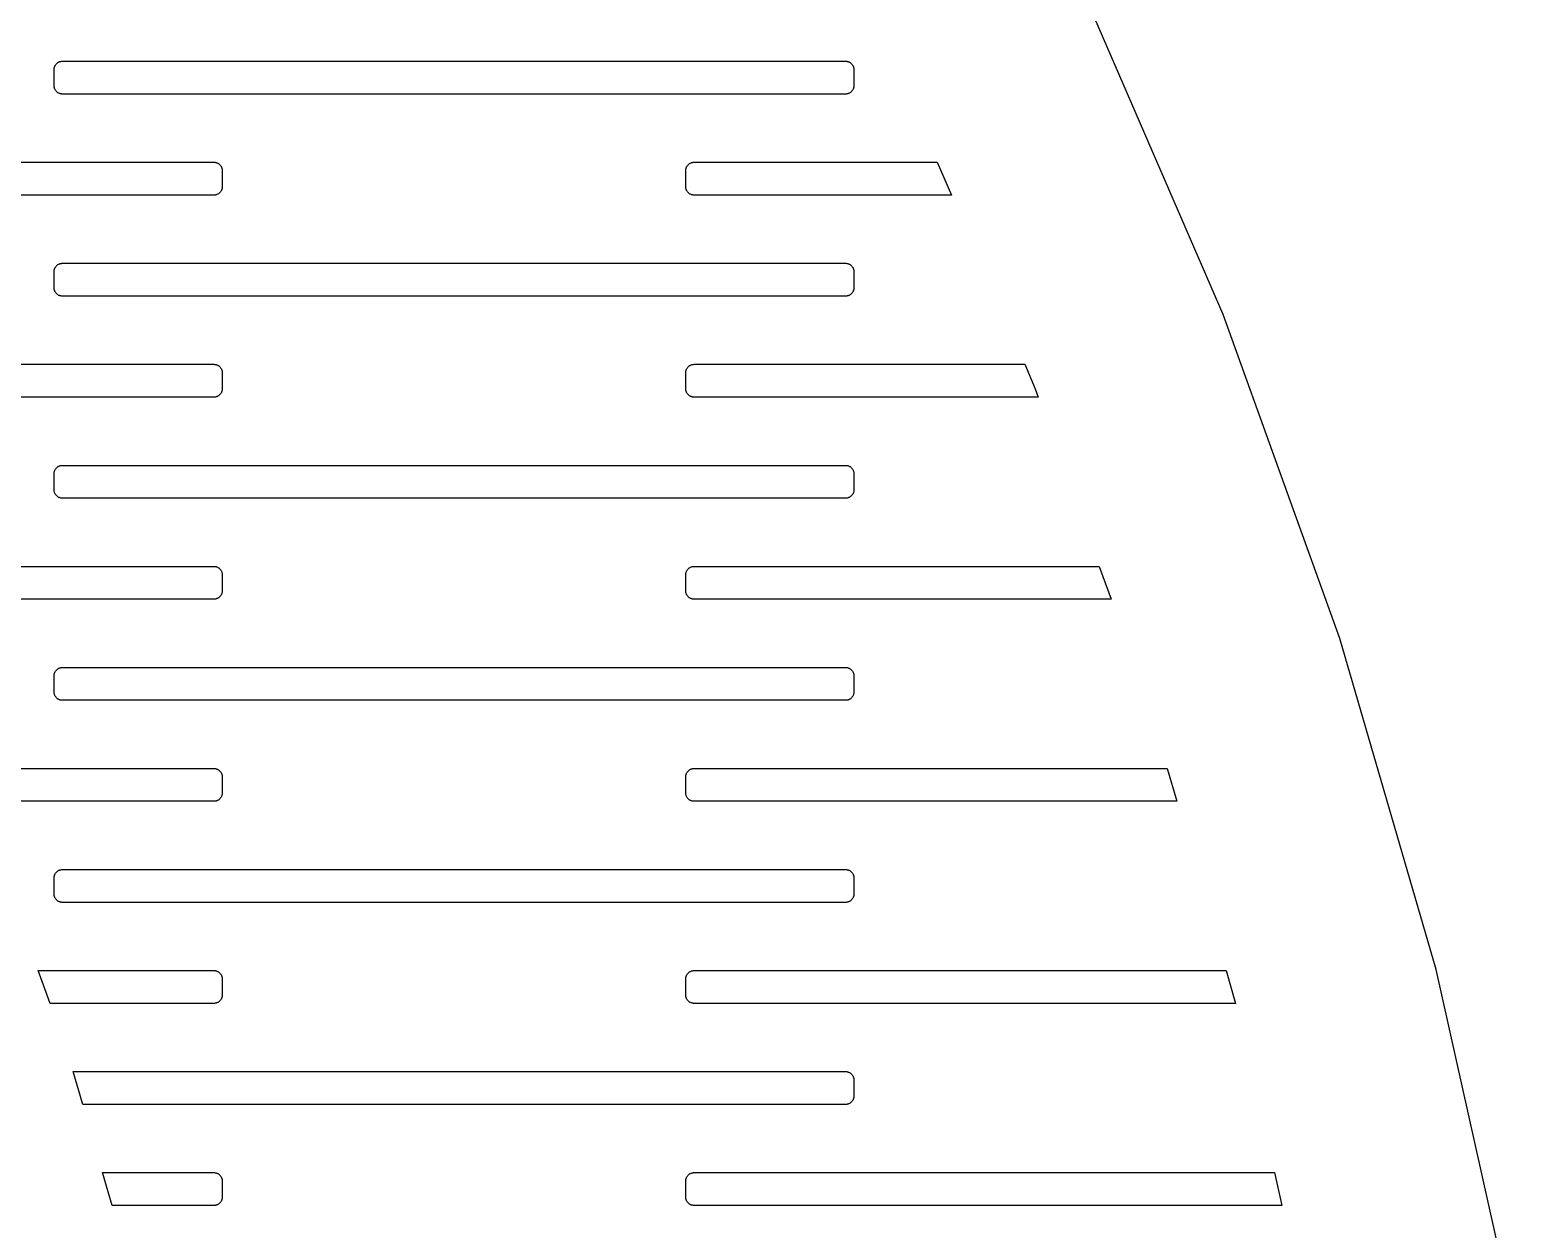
# Model space of a CAD drawing. Header units: metres. Extents: x -217 to 217, y -217 to 217.
# Drawn here: x 154.7 to 213.3, y 43.7 to 91.2 of the extents above; entities that cross this region are included whole.
import ezdxf

# ---------------------------------------------------------------- set-up
doc = ezdxf.new("R2010")
doc.units = ezdxf.units.M

msp = doc.modelspace()

# ---------------------------------------------------------------- linework, layer by layer
for p, q in [((201.945, 79.9556), (196.526, 92.4781)), ((155.684, 89.7137), (155.688, 89.7336)), ((155.688, 89.7336), (155.694, 89.7532)), ((155.694, 89.7532), (155.701, 89.7724)), ((155.701, 89.7724), (155.709, 89.7912)), ((155.709, 89.7912), (155.718, 89.8094)), ((155.718, 89.8094), (155.728, 89.8269)), ((155.728, 89.8269), (155.74, 89.8438)), ((155.74, 89.8438), (155.752, 89.86)), ((155.752, 89.86), (155.766, 89.8753)), ((155.766, 89.8753), (155.78, 89.8897)), ((155.78, 89.8897), (155.796, 89.9032)), ((155.796, 89.9032), (155.812, 89.9157)), ((155.812, 89.9157), (155.829, 89.9272)), ((155.829, 89.9272), (155.846, 89.9376)), ((155.846, 89.9376), (155.864, 89.9469)), ((155.864, 89.9469), (155.883, 89.955)), ((155.883, 89.955), (155.902, 89.9619)), ((155.902, 89.9619), (155.922, 89.9676)), ((155.922, 89.9676), (155.942, 89.972)), ((155.942, 89.972), (155.962, 89.9752)), ((155.962, 89.9752), (155.982, 89.9772)), ((155.982, 89.9772), (156.003, 89.9778)), ((156.003, 89.9778), (187.003, 89.9778)), ((187.003, 89.9778), (187.023, 89.9772)), ((187.023, 89.9772), (187.044, 89.9752)), ((187.044, 89.9752), (187.064, 89.972)), ((187.064, 89.972), (187.084, 89.9676)), ((187.084, 89.9676), (187.103, 89.9619)), ((187.103, 89.9619), (187.122, 89.955)), ((187.122, 89.955), (187.141, 89.9469)), ((187.141, 89.9469), (187.159, 89.9376)), ((187.159, 89.9376), (187.177, 89.9272)), ((187.177, 89.9272), (187.194, 89.9157)), ((187.194, 89.9157), (187.21, 89.9032)), ((187.21, 89.9032), (187.225, 89.8897)), ((187.225, 89.8897), (187.24, 89.8753)), ((187.24, 89.8753), (187.253, 89.86)), ((187.253, 89.86), (187.266, 89.8438)), ((187.266, 89.8438), (187.277, 89.8269)), ((187.277, 89.8269), (187.288, 89.8094)), ((187.288, 89.8094), (187.297, 89.7912)), ((187.297, 89.7912), (187.305, 89.7724)), ((187.305, 89.7724), (187.312, 89.7532)), ((187.312, 89.7532), (187.318, 89.7336)), ((187.318, 89.7336), (187.322, 89.7137)), ((155.678, 89.6732), (155.68, 89.6935)), ((155.678, 89.6528), (155.678, 89.6732)), ((155.678, 89.0028), (155.678, 89.6528)), ((155.68, 89.6935), (155.684, 89.7137)), ((187.322, 89.7137), (187.325, 89.6935)), ((187.325, 89.6935), (187.327, 89.6732)), ((187.327, 89.6732), (187.328, 89.6528)), ((187.328, 89.6528), (187.328, 89.0028)), ((155.678, 88.9824), (155.678, 89.0028)), ((155.68, 88.9621), (155.678, 88.9824)), ((155.684, 88.9419), (155.68, 88.9621)), ((155.688, 88.922), (155.684, 88.9419)), ((155.694, 88.9024), (155.688, 88.922)), ((155.701, 88.8831), (155.694, 88.9024)), ((155.709, 88.8644), (155.701, 88.8831)), ((155.718, 88.8462), (155.709, 88.8644)), ((155.728, 88.8287), (155.718, 88.8462)), ((155.74, 88.8118), (155.728, 88.8287)), ((155.752, 88.7956), (155.74, 88.8118)), ((155.766, 88.7803), (155.752, 88.7956)), ((155.78, 88.7659), (155.766, 88.7803)), ((155.796, 88.7524), (155.78, 88.7659)), ((155.812, 88.7399), (155.796, 88.7524)), ((155.829, 88.7284), (155.812, 88.7399)), ((155.846, 88.718), (155.829, 88.7284)), ((155.864, 88.7087), (155.846, 88.718)), ((155.883, 88.7006), (155.864, 88.7087)), ((155.902, 88.6937), (155.883, 88.7006)), ((155.922, 88.688), (155.902, 88.6937)), ((155.942, 88.6835), (155.922, 88.688)), ((155.962, 88.6804), (155.942, 88.6835)), ((155.982, 88.6784), (155.962, 88.6804)), ((156.003, 88.6778), (155.982, 88.6784)), ((187.003, 88.6778), (156.003, 88.6778)), ((187.023, 88.6784), (187.003, 88.6778)), ((187.044, 88.6804), (187.023, 88.6784)), ((187.064, 88.6835), (187.044, 88.6804)), ((187.084, 88.688), (187.064, 88.6835)), ((187.103, 88.6937), (187.084, 88.688)), ((187.122, 88.7006), (187.103, 88.6937)), ((187.141, 88.7087), (187.122, 88.7006)), ((187.159, 88.718), (187.141, 88.7087)), ((187.177, 88.7284), (187.159, 88.718)), ((187.194, 88.7399), (187.177, 88.7284)), ((187.21, 88.7524), (187.194, 88.7399)), ((187.225, 88.7659), (187.21, 88.7524)), ((187.24, 88.7803), (187.225, 88.7659)), ((187.253, 88.7956), (187.24, 88.7803)), ((187.266, 88.8118), (187.253, 88.7956)), ((187.277, 88.8287), (187.266, 88.8118)), ((187.288, 88.8462), (187.277, 88.8287)), ((187.297, 88.8644), (187.288, 88.8462)), ((187.305, 88.8831), (187.297, 88.8644)), ((187.312, 88.9024), (187.305, 88.8831)), ((187.318, 88.922), (187.312, 88.9024)), ((187.322, 88.9419), (187.318, 88.922)), ((187.325, 88.9621), (187.322, 88.9419)), ((187.327, 88.9824), (187.325, 88.9621)), ((187.328, 89.0028), (187.327, 88.9824)), ((139.88, 85.9778), (162.003, 85.9778)), ((162.003, 85.9778), (162.023, 85.9772)), ((162.023, 85.9772), (162.044, 85.9752)), ((162.044, 85.9752), (162.064, 85.972)), ((162.064, 85.972), (162.084, 85.9676)), ((162.084, 85.9676), (162.103, 85.9619)), ((162.103, 85.9619), (162.122, 85.955)), ((162.122, 85.955), (162.141, 85.9469)), ((162.141, 85.9469), (162.159, 85.9376)), ((162.159, 85.9376), (162.177, 85.9272)), ((162.177, 85.9272), (162.194, 85.9157)), ((162.194, 85.9157), (162.21, 85.9032)), ((162.21, 85.9032), (162.225, 85.8897)), ((162.225, 85.8897), (162.24, 85.8753)), ((162.24, 85.8753), (162.253, 85.86)), ((162.253, 85.86), (162.266, 85.8438)), ((162.266, 85.8438), (162.277, 85.8269)), ((162.277, 85.8269), (162.288, 85.8094)), ((162.288, 85.8094), (162.297, 85.7912)), ((162.297, 85.7912), (162.305, 85.7724)), ((162.305, 85.7724), (162.312, 85.7532)), ((162.312, 85.7532), (162.318, 85.7336)), ((162.318, 85.7336), (162.322, 85.7137)), ((162.322, 85.7137), (162.325, 85.6935)), ((162.325, 85.6935), (162.327, 85.6732)), ((162.327, 85.6732), (162.328, 85.6528)), ((162.328, 85.6528), (162.328, 85.0028)), ((180.678, 85.6732), (180.68, 85.6935)), ((180.678, 85.6528), (180.678, 85.6732)), ((180.678, 85.0028), (180.678, 85.6528)), ((180.68, 85.6935), (180.684, 85.7137)), ((180.684, 85.7137), (180.688, 85.7336)), ((180.688, 85.7336), (180.694, 85.7532)), ((180.694, 85.7532), (180.701, 85.7724)), ((180.701, 85.7724), (180.709, 85.7912)), ((180.709, 85.7912), (180.718, 85.8094)), ((180.718, 85.8094), (180.728, 85.8269)), ((180.728, 85.8269), (180.74, 85.8438)), ((180.74, 85.8438), (180.752, 85.86)), ((180.752, 85.86), (180.766, 85.8753)), ((180.766, 85.8753), (180.78, 85.8897)), ((180.78, 85.8897), (180.796, 85.9032)), ((180.796, 85.9032), (180.812, 85.9157)), ((180.812, 85.9157), (180.829, 85.9272)), ((180.829, 85.9272), (180.846, 85.9376)), ((180.846, 85.9376), (180.864, 85.9469)), ((180.864, 85.9469), (180.883, 85.955)), ((180.883, 85.955), (180.902, 85.9619)), ((180.902, 85.9619), (180.922, 85.9676)), ((180.922, 85.9676), (180.942, 85.972)), ((180.942, 85.972), (180.962, 85.9752)), ((180.962, 85.9752), (180.982, 85.9772)), ((180.982, 85.9772), (181.003, 85.9778)), ((181.003, 85.9778), (190.626, 85.9778)), ((190.626, 85.9778), (191.189, 84.6778)), ((162.003, 84.6778), (140.649, 84.6778)), ((162.023, 84.6784), (162.003, 84.6778)), ((162.044, 84.6804), (162.023, 84.6784)), ((162.064, 84.6835), (162.044, 84.6804)), ((162.084, 84.688), (162.064, 84.6835)), ((162.103, 84.6937), (162.084, 84.688)), ((162.122, 84.7006), (162.103, 84.6937)), ((162.141, 84.7087), (162.122, 84.7006)), ((162.159, 84.718), (162.141, 84.7087)), ((162.177, 84.7284), (162.159, 84.718)), ((162.194, 84.7399), (162.177, 84.7284)), ((162.21, 84.7524), (162.194, 84.7399)), ((162.225, 84.7659), (162.21, 84.7524)), ((162.24, 84.7803), (162.225, 84.7659)), ((162.253, 84.7956), (162.24, 84.7803)), ((162.266, 84.8118), (162.253, 84.7956)), ((162.277, 84.8287), (162.266, 84.8118)), ((162.288, 84.8462), (162.277, 84.8287)), ((162.297, 84.8644), (162.288, 84.8462)), ((162.305, 84.8831), (162.297, 84.8644)), ((162.312, 84.9024), (162.305, 84.8831)), ((162.318, 84.922), (162.312, 84.9024)), ((162.322, 84.9419), (162.318, 84.922)), ((162.325, 84.9621), (162.322, 84.9419)), ((162.327, 84.9824), (162.325, 84.9621)), ((162.328, 85.0028), (162.327, 84.9824)), ((180.678, 84.9824), (180.678, 85.0028)), ((180.68, 84.9621), (180.678, 84.9824)), ((180.684, 84.9419), (180.68, 84.9621)), ((180.688, 84.922), (180.684, 84.9419)), ((180.694, 84.9024), (180.688, 84.922)), ((180.701, 84.8831), (180.694, 84.9024)), ((180.709, 84.8644), (180.701, 84.8831)), ((180.718, 84.8462), (180.709, 84.8644)), ((180.728, 84.8287), (180.718, 84.8462)), ((180.74, 84.8118), (180.728, 84.8287)), ((180.752, 84.7956), (180.74, 84.8118)), ((180.766, 84.7803), (180.752, 84.7956)), ((180.78, 84.7659), (180.766, 84.7803)), ((180.796, 84.7524), (180.78, 84.7659)), ((180.812, 84.7399), (180.796, 84.7524)), ((180.829, 84.7284), (180.812, 84.7399)), ((180.846, 84.718), (180.829, 84.7284)), ((180.864, 84.7087), (180.846, 84.718)), ((180.883, 84.7006), (180.864, 84.7087)), ((180.902, 84.6937), (180.883, 84.7006)), ((180.922, 84.688), (180.902, 84.6937)), ((180.942, 84.6835), (180.922, 84.688)), ((180.962, 84.6804), (180.942, 84.6835)), ((180.982, 84.6784), (180.962, 84.6804)), ((181.003, 84.6778), (180.982, 84.6784)), ((191.189, 84.6778), (181.003, 84.6778)), ((155.678, 81.6732), (155.68, 81.6935)), ((155.678, 81.6528), (155.678, 81.6732)), ((155.678, 81.0028), (155.678, 81.6528)), ((155.68, 81.6935), (155.684, 81.7137)), ((155.684, 81.7137), (155.688, 81.7336)), ((155.688, 81.7336), (155.694, 81.7532)), ((155.694, 81.7532), (155.701, 81.7724)), ((155.701, 81.7724), (155.709, 81.7912)), ((155.709, 81.7912), (155.718, 81.8094)), ((155.718, 81.8094), (155.728, 81.8269)), ((155.728, 81.8269), (155.74, 81.8438)), ((155.74, 81.8438), (155.752, 81.86)), ((155.752, 81.86), (155.766, 81.8753)), ((155.766, 81.8753), (155.78, 81.8897)), ((155.78, 81.8897), (155.796, 81.9032)), ((155.796, 81.9032), (155.812, 81.9157)), ((155.812, 81.9157), (155.829, 81.9272)), ((155.829, 81.9272), (155.846, 81.9376)), ((155.846, 81.9376), (155.864, 81.9469)), ((155.864, 81.9469), (155.883, 81.955)), ((155.883, 81.955), (155.902, 81.9619)), ((155.902, 81.9619), (155.922, 81.9676)), ((155.922, 81.9676), (155.942, 81.972)), ((155.942, 81.972), (155.962, 81.9752)), ((155.962, 81.9752), (155.982, 81.9772)), ((155.982, 81.9772), (156.003, 81.9778)), ((156.003, 81.9778), (187.003, 81.9778)), ((187.003, 81.9778), (187.023, 81.9772)), ((187.023, 81.9772), (187.044, 81.9752)), ((187.044, 81.9752), (187.064, 81.972)), ((187.064, 81.972), (187.084, 81.9676)), ((187.084, 81.9676), (187.103, 81.9619)), ((187.103, 81.9619), (187.122, 81.955)), ((187.122, 81.955), (187.141, 81.9469)), ((187.141, 81.9469), (187.159, 81.9376)), ((187.159, 81.9376), (187.177, 81.9272)), ((187.177, 81.9272), (187.194, 81.9157)), ((187.194, 81.9157), (187.21, 81.9032)), ((187.21, 81.9032), (187.225, 81.8897)), ((187.225, 81.8897), (187.24, 81.8753)), ((187.24, 81.8753), (187.253, 81.86)), ((187.253, 81.86), (187.266, 81.8438)), ((187.266, 81.8438), (187.277, 81.8269)), ((187.277, 81.8269), (187.288, 81.8094)), ((187.288, 81.8094), (187.297, 81.7912)), ((187.297, 81.7912), (187.305, 81.7724)), ((187.305, 81.7724), (187.312, 81.7532)), ((187.312, 81.7532), (187.318, 81.7336)), ((187.318, 81.7336), (187.322, 81.7137)), ((187.322, 81.7137), (187.325, 81.6935)), ((187.325, 81.6935), (187.327, 81.6732)), ((187.327, 81.6732), (187.328, 81.6528)), ((187.328, 81.6528), (187.328, 81.0028)), ((155.678, 80.9824), (155.678, 81.0028)), ((155.68, 80.9621), (155.678, 80.9824)), ((155.684, 80.9419), (155.68, 80.9621)), ((155.688, 80.922), (155.684, 80.9419)), ((187.322, 80.9419), (187.318, 80.922)), ((187.325, 80.9621), (187.322, 80.9419)), ((187.327, 80.9824), (187.325, 80.9621)), ((187.328, 81.0028), (187.327, 80.9824)), ((155.694, 80.9024), (155.688, 80.922)), ((155.701, 80.8831), (155.694, 80.9024)), ((155.709, 80.8644), (155.701, 80.8831)), ((155.718, 80.8462), (155.709, 80.8644)), ((155.728, 80.8287), (155.718, 80.8462)), ((155.74, 80.8118), (155.728, 80.8287)), ((155.752, 80.7956), (155.74, 80.8118)), ((155.766, 80.7803), (155.752, 80.7956)), ((155.78, 80.7659), (155.766, 80.7803)), ((155.796, 80.7524), (155.78, 80.7659)), ((155.812, 80.7399), (155.796, 80.7524)), ((155.829, 80.7284), (155.812, 80.7399)), ((155.846, 80.718), (155.829, 80.7284)), ((155.864, 80.7087), (155.846, 80.718)), ((155.883, 80.7006), (155.864, 80.7087)), ((155.902, 80.6937), (155.883, 80.7006)), ((155.922, 80.688), (155.902, 80.6937)), ((155.942, 80.6835), (155.922, 80.688)), ((155.962, 80.6804), (155.942, 80.6835)), ((155.982, 80.6784), (155.962, 80.6804)), ((156.003, 80.6778), (155.982, 80.6784)), ((187.003, 80.6778), (156.003, 80.6778)), ((187.023, 80.6784), (187.003, 80.6778)), ((187.044, 80.6804), (187.023, 80.6784)), ((187.064, 80.6835), (187.044, 80.6804)), ((187.084, 80.688), (187.064, 80.6835)), ((187.103, 80.6937), (187.084, 80.688)), ((187.122, 80.7006), (187.103, 80.6937)), ((187.141, 80.7087), (187.122, 80.7006)), ((187.159, 80.718), (187.141, 80.7087)), ((187.177, 80.7284), (187.159, 80.718)), ((187.194, 80.7399), (187.177, 80.7284)), ((187.21, 80.7524), (187.194, 80.7399)), ((187.225, 80.7659), (187.21, 80.7524)), ((187.24, 80.7803), (187.225, 80.7659)), ((187.253, 80.7956), (187.24, 80.7803)), ((187.266, 80.8118), (187.253, 80.7956)), ((187.277, 80.8287), (187.266, 80.8118)), ((187.288, 80.8462), (187.277, 80.8287)), ((187.297, 80.8644), (187.288, 80.8462)), ((187.305, 80.8831), (187.297, 80.8644)), ((187.312, 80.9024), (187.305, 80.8831)), ((187.318, 80.922), (187.312, 80.9024)), ((206.567, 67.1176), (201.945, 79.9556)), ((144.517, 77.9778), (162.003, 77.9778)), ((162.003, 77.9778), (162.023, 77.9772)), ((162.023, 77.9772), (162.044, 77.9752)), ((162.044, 77.9752), (162.064, 77.972)), ((162.064, 77.972), (162.084, 77.9676)), ((162.084, 77.9676), (162.103, 77.9619)), ((162.103, 77.9619), (162.122, 77.955)), ((162.122, 77.955), (162.141, 77.9469)), ((162.141, 77.9469), (162.159, 77.9376)), ((162.159, 77.9376), (162.177, 77.9272)), ((162.177, 77.9272), (162.194, 77.9157)), ((162.194, 77.9157), (162.21, 77.9032)), ((162.21, 77.9032), (162.225, 77.8897)), ((162.225, 77.8897), (162.24, 77.8753)), ((162.24, 77.8753), (162.253, 77.86)), ((162.253, 77.86), (162.266, 77.8438)), ((162.266, 77.8438), (162.277, 77.8269)), ((162.277, 77.8269), (162.288, 77.8094)), ((162.288, 77.8094), (162.297, 77.7912)), ((162.297, 77.7912), (162.305, 77.7724)), ((162.305, 77.7724), (162.312, 77.7532)), ((162.312, 77.7532), (162.318, 77.7336)), ((162.318, 77.7336), (162.322, 77.7137)), ((162.322, 77.7137), (162.325, 77.6935)), ((162.325, 77.6935), (162.327, 77.6732)), ((162.327, 77.6732), (162.328, 77.6528)), ((162.328, 77.6528), (162.328, 77.0028)), ((180.678, 77.6732), (180.68, 77.6935)), ((180.678, 77.6528), (180.678, 77.6732)), ((180.678, 77.0028), (180.678, 77.6528)), ((180.68, 77.6935), (180.684, 77.7137)), ((180.684, 77.7137), (180.688, 77.7336)), ((180.688, 77.7336), (180.694, 77.7532)), ((180.694, 77.7532), (180.701, 77.7724)), ((180.701, 77.7724), (180.709, 77.7912)), ((180.709, 77.7912), (180.718, 77.8094)), ((180.718, 77.8094), (180.728, 77.8269)), ((180.728, 77.8269), (180.74, 77.8438)), ((180.74, 77.8438), (180.752, 77.86)), ((180.752, 77.86), (180.766, 77.8753)), ((180.766, 77.8753), (180.78, 77.8897)), ((180.78, 77.8897), (180.796, 77.9032)), ((180.796, 77.9032), (180.812, 77.9157)), ((180.812, 77.9157), (180.829, 77.9272)), ((180.829, 77.9272), (180.846, 77.9376)), ((180.846, 77.9376), (180.864, 77.9469)), ((180.864, 77.9469), (180.883, 77.955)), ((180.883, 77.955), (180.902, 77.9619)), ((180.902, 77.9619), (180.922, 77.9676)), ((180.922, 77.9676), (180.942, 77.972)), ((180.942, 77.972), (180.962, 77.9752)), ((180.962, 77.9752), (180.982, 77.9772)), ((180.982, 77.9772), (181.003, 77.9778)), ((181.003, 77.9778), (194.088, 77.9778)), ((194.088, 77.9778), (194.507, 77.0106)), ((162.277, 76.8287), (162.266, 76.8118)), ((162.288, 76.8462), (162.277, 76.8287)), ((162.297, 76.8644), (162.288, 76.8462)), ((162.305, 76.8831), (162.297, 76.8644)), ((162.312, 76.9024), (162.305, 76.8831)), ((162.318, 76.922), (162.312, 76.9024)), ((162.322, 76.9419), (162.318, 76.922)), ((162.325, 76.9621), (162.322, 76.9419)), ((162.327, 76.9824), (162.325, 76.9621)), ((162.328, 77.0028), (162.327, 76.9824)), ((180.678, 76.9824), (180.678, 77.0028)), ((180.68, 76.9621), (180.678, 76.9824)), ((180.684, 76.9419), (180.68, 76.9621)), ((180.688, 76.922), (180.684, 76.9419)), ((180.694, 76.9024), (180.688, 76.922)), ((180.701, 76.8831), (180.694, 76.9024)), ((180.709, 76.8644), (180.701, 76.8831)), ((180.718, 76.8462), (180.709, 76.8644)), ((180.728, 76.8287), (180.718, 76.8462)), ((180.74, 76.8118), (180.728, 76.8287)), ((194.507, 77.0106), (194.626, 76.6778)), ((162.003, 76.6778), (145.179, 76.6778)), ((162.023, 76.6784), (162.003, 76.6778)), ((162.044, 76.6804), (162.023, 76.6784)), ((162.064, 76.6835), (162.044, 76.6804)), ((162.084, 76.688), (162.064, 76.6835)), ((162.103, 76.6937), (162.084, 76.688)), ((162.122, 76.7006), (162.103, 76.6937)), ((162.141, 76.7087), (162.122, 76.7006)), ((162.159, 76.718), (162.141, 76.7087)), ((162.177, 76.7284), (162.159, 76.718)), ((162.194, 76.7399), (162.177, 76.7284)), ((162.21, 76.7524), (162.194, 76.7399)), ((162.225, 76.7659), (162.21, 76.7524)), ((162.24, 76.7803), (162.225, 76.7659)), ((162.253, 76.7956), (162.24, 76.7803)), ((162.266, 76.8118), (162.253, 76.7956)), ((180.752, 76.7956), (180.74, 76.8118)), ((180.766, 76.7803), (180.752, 76.7956)), ((180.78, 76.7659), (180.766, 76.7803)), ((180.796, 76.7524), (180.78, 76.7659)), ((180.812, 76.7399), (180.796, 76.7524)), ((180.829, 76.7284), (180.812, 76.7399)), ((180.846, 76.718), (180.829, 76.7284)), ((180.864, 76.7087), (180.846, 76.718)), ((180.883, 76.7006), (180.864, 76.7087)), ((180.902, 76.6937), (180.883, 76.7006)), ((180.922, 76.688), (180.902, 76.6937)), ((180.942, 76.6835), (180.922, 76.688)), ((180.962, 76.6804), (180.942, 76.6835)), ((180.982, 76.6784), (180.962, 76.6804)), ((181.003, 76.6778), (180.982, 76.6784)), ((194.626, 76.6778), (181.003, 76.6778)), ((155.78, 73.8897), (155.796, 73.9032)), ((155.796, 73.9032), (155.812, 73.9157)), ((155.812, 73.9157), (155.829, 73.9272)), ((155.829, 73.9272), (155.846, 73.9376)), ((155.846, 73.9376), (155.864, 73.9469)), ((155.864, 73.9469), (155.883, 73.955)), ((155.883, 73.955), (155.902, 73.9619)), ((155.902, 73.9619), (155.922, 73.9676)), ((155.922, 73.9676), (155.942, 73.972)), ((155.942, 73.972), (155.962, 73.9752)), ((155.962, 73.9752), (155.982, 73.9772)), ((155.982, 73.9772), (156.003, 73.9778)), ((156.003, 73.9778), (187.003, 73.9778)), ((187.003, 73.9778), (187.023, 73.9772)), ((187.023, 73.9772), (187.044, 73.9752)), ((187.044, 73.9752), (187.064, 73.972)), ((187.064, 73.972), (187.084, 73.9676)), ((187.084, 73.9676), (187.103, 73.9619)), ((187.103, 73.9619), (187.122, 73.955)), ((187.122, 73.955), (187.141, 73.9469)), ((187.141, 73.9469), (187.159, 73.9376)), ((187.159, 73.9376), (187.177, 73.9272)), ((187.177, 73.9272), (187.194, 73.9157)), ((187.194, 73.9157), (187.21, 73.9032)), ((187.21, 73.9032), (187.225, 73.8897)), ((155.678, 73.6732), (155.68, 73.6935)), ((155.678, 73.6528), (155.678, 73.6732)), ((155.678, 73.0028), (155.678, 73.6528)), ((155.68, 73.6935), (155.684, 73.7137)), ((155.684, 73.7137), (155.688, 73.7336)), ((155.688, 73.7336), (155.694, 73.7532)), ((155.694, 73.7532), (155.701, 73.7724)), ((155.701, 73.7724), (155.709, 73.7912)), ((155.709, 73.7912), (155.718, 73.8094)), ((155.718, 73.8094), (155.728, 73.8269)), ((155.728, 73.8269), (155.74, 73.8438)), ((155.74, 73.8438), (155.752, 73.86)), ((155.752, 73.86), (155.766, 73.8753)), ((155.766, 73.8753), (155.78, 73.8897)), ((187.225, 73.8897), (187.24, 73.8753)), ((187.24, 73.8753), (187.253, 73.86)), ((187.253, 73.86), (187.266, 73.8438)), ((187.266, 73.8438), (187.277, 73.8269)), ((187.277, 73.8269), (187.288, 73.8094)), ((187.288, 73.8094), (187.297, 73.7912)), ((187.297, 73.7912), (187.305, 73.7724)), ((187.305, 73.7724), (187.312, 73.7532)), ((187.312, 73.7532), (187.318, 73.7336)), ((187.318, 73.7336), (187.322, 73.7137)), ((187.322, 73.7137), (187.325, 73.6935)), ((187.325, 73.6935), (187.327, 73.6732)), ((187.327, 73.6732), (187.328, 73.6528)), ((187.328, 73.6528), (187.328, 73.0028)), ((155.678, 72.9824), (155.678, 73.0028)), ((155.68, 72.9621), (155.678, 72.9824)), ((155.684, 72.9419), (155.68, 72.9621)), ((155.688, 72.922), (155.684, 72.9419)), ((155.694, 72.9024), (155.688, 72.922)), ((155.701, 72.8831), (155.694, 72.9024)), ((155.709, 72.8644), (155.701, 72.8831)), ((155.718, 72.8462), (155.709, 72.8644)), ((155.728, 72.8287), (155.718, 72.8462)), ((155.74, 72.8118), (155.728, 72.8287)), ((155.752, 72.7956), (155.74, 72.8118)), ((155.766, 72.7803), (155.752, 72.7956)), ((155.78, 72.7659), (155.766, 72.7803)), ((155.796, 72.7524), (155.78, 72.7659)), ((155.812, 72.7399), (155.796, 72.7524)), ((155.829, 72.7284), (155.812, 72.7399)), ((155.846, 72.718), (155.829, 72.7284)), ((155.864, 72.7087), (155.846, 72.718)), ((187.159, 72.718), (187.141, 72.7087)), ((187.177, 72.7284), (187.159, 72.718)), ((187.194, 72.7399), (187.177, 72.7284)), ((187.21, 72.7524), (187.194, 72.7399)), ((187.225, 72.7659), (187.21, 72.7524)), ((187.24, 72.7803), (187.225, 72.7659)), ((187.253, 72.7956), (187.24, 72.7803)), ((187.266, 72.8118), (187.253, 72.7956)), ((187.277, 72.8287), (187.266, 72.8118)), ((187.288, 72.8462), (187.277, 72.8287)), ((187.297, 72.8644), (187.288, 72.8462)), ((187.305, 72.8831), (187.297, 72.8644)), ((187.312, 72.9024), (187.305, 72.8831)), ((187.318, 72.922), (187.312, 72.9024)), ((187.322, 72.9419), (187.318, 72.922)), ((187.325, 72.9621), (187.322, 72.9419)), ((187.327, 72.9824), (187.325, 72.9621)), ((187.328, 73.0028), (187.327, 72.9824)), ((155.883, 72.7006), (155.864, 72.7087)), ((155.902, 72.6937), (155.883, 72.7006)), ((155.922, 72.688), (155.902, 72.6937)), ((155.942, 72.6835), (155.922, 72.688)), ((155.962, 72.6804), (155.942, 72.6835)), ((155.982, 72.6784), (155.962, 72.6804)), ((156.003, 72.6778), (155.982, 72.6784)), ((187.003, 72.6778), (156.003, 72.6778)), ((187.023, 72.6784), (187.003, 72.6778)), ((187.044, 72.6804), (187.023, 72.6784)), ((187.064, 72.6835), (187.044, 72.6804)), ((187.084, 72.688), (187.064, 72.6835)), ((187.103, 72.6937), (187.084, 72.688)), ((187.122, 72.7006), (187.103, 72.6937)), ((187.141, 72.7087), (187.122, 72.7006)), ((148.593, 69.9778), (162.003, 69.9778)), ((162.003, 69.9778), (162.023, 69.9772)), ((162.023, 69.9772), (162.044, 69.9752)), ((162.044, 69.9752), (162.064, 69.972)), ((162.064, 69.972), (162.084, 69.9676)), ((162.084, 69.9676), (162.103, 69.9619)), ((162.103, 69.9619), (162.122, 69.955)), ((162.122, 69.955), (162.141, 69.9469)), ((162.141, 69.9469), (162.159, 69.9376)), ((162.159, 69.9376), (162.177, 69.9272)), ((162.177, 69.9272), (162.194, 69.9157)), ((162.194, 69.9157), (162.21, 69.9032)), ((162.21, 69.9032), (162.225, 69.8897)), ((162.225, 69.8897), (162.24, 69.8753)), ((162.24, 69.8753), (162.253, 69.86)), ((162.253, 69.86), (162.266, 69.8438)), ((162.266, 69.8438), (162.277, 69.8269)), ((162.277, 69.8269), (162.288, 69.8094)), ((162.288, 69.8094), (162.297, 69.7912)), ((162.297, 69.7912), (162.305, 69.7724)), ((180.701, 69.7724), (180.709, 69.7912)), ((180.709, 69.7912), (180.718, 69.8094)), ((180.718, 69.8094), (180.728, 69.8269)), ((180.728, 69.8269), (180.74, 69.8438)), ((180.74, 69.8438), (180.752, 69.86)), ((180.752, 69.86), (180.766, 69.8753)), ((180.766, 69.8753), (180.78, 69.8897)), ((180.78, 69.8897), (180.796, 69.9032)), ((180.796, 69.9032), (180.812, 69.9157)), ((180.812, 69.9157), (180.829, 69.9272)), ((180.829, 69.9272), (180.846, 69.9376)), ((180.846, 69.9376), (180.864, 69.9469)), ((180.864, 69.9469), (180.883, 69.955)), ((180.883, 69.955), (180.902, 69.9619)), ((180.902, 69.9619), (180.922, 69.9676)), ((180.922, 69.9676), (180.942, 69.972)), ((180.942, 69.972), (180.962, 69.9752)), ((180.962, 69.9752), (180.982, 69.9772)), ((180.982, 69.9772), (181.003, 69.9778)), ((181.003, 69.9778), (197.039, 69.9778)), ((197.039, 69.9778), (197.507, 68.6778)), ((162.305, 69.7724), (162.312, 69.7532)), ((162.312, 69.7532), (162.318, 69.7336)), ((162.318, 69.7336), (162.322, 69.7137)), ((162.322, 69.7137), (162.325, 69.6935)), ((162.325, 69.6935), (162.327, 69.6732)), ((162.327, 69.6732), (162.328, 69.6528)), ((162.328, 69.6528), (162.328, 69.0028)), ((180.678, 69.6732), (180.68, 69.6935)), ((180.678, 69.6528), (180.678, 69.6732)), ((180.678, 69.0028), (180.678, 69.6528)), ((180.68, 69.6935), (180.684, 69.7137)), ((180.684, 69.7137), (180.688, 69.7336)), ((180.688, 69.7336), (180.694, 69.7532)), ((180.694, 69.7532), (180.701, 69.7724)), ((162.003, 68.6778), (149.159, 68.6778)), ((162.023, 68.6784), (162.003, 68.6778)), ((162.044, 68.6804), (162.023, 68.6784)), ((162.064, 68.6835), (162.044, 68.6804)), ((162.084, 68.688), (162.064, 68.6835)), ((162.103, 68.6937), (162.084, 68.688)), ((162.122, 68.7006), (162.103, 68.6937)), ((162.141, 68.7087), (162.122, 68.7006)), ((162.159, 68.718), (162.141, 68.7087)), ((162.177, 68.7284), (162.159, 68.718)), ((162.194, 68.7399), (162.177, 68.7284)), ((162.21, 68.7524), (162.194, 68.7399)), ((162.225, 68.7659), (162.21, 68.7524)), ((162.24, 68.7803), (162.225, 68.7659)), ((162.253, 68.7956), (162.24, 68.7803)), ((162.266, 68.8118), (162.253, 68.7956)), ((162.277, 68.8287), (162.266, 68.8118)), ((162.288, 68.8462), (162.277, 68.8287)), ((162.297, 68.8644), (162.288, 68.8462)), ((162.305, 68.8831), (162.297, 68.8644)), ((162.312, 68.9024), (162.305, 68.8831)), ((162.318, 68.922), (162.312, 68.9024)), ((162.322, 68.9419), (162.318, 68.922)), ((162.325, 68.9621), (162.322, 68.9419)), ((162.327, 68.9824), (162.325, 68.9621)), ((162.328, 69.0028), (162.327, 68.9824)), ((180.678, 68.9824), (180.678, 69.0028)), ((180.68, 68.9621), (180.678, 68.9824)), ((180.684, 68.9419), (180.68, 68.9621)), ((180.688, 68.922), (180.684, 68.9419)), ((180.694, 68.9024), (180.688, 68.922)), ((180.701, 68.8831), (180.694, 68.9024)), ((180.709, 68.8644), (180.701, 68.8831)), ((180.718, 68.8462), (180.709, 68.8644)), ((180.728, 68.8287), (180.718, 68.8462)), ((180.74, 68.8118), (180.728, 68.8287)), ((180.752, 68.7956), (180.74, 68.8118)), ((180.766, 68.7803), (180.752, 68.7956)), ((180.78, 68.7659), (180.766, 68.7803)), ((180.796, 68.7524), (180.78, 68.7659)), ((180.812, 68.7399), (180.796, 68.7524)), ((180.829, 68.7284), (180.812, 68.7399)), ((180.846, 68.718), (180.829, 68.7284)), ((180.864, 68.7087), (180.846, 68.718)), ((180.883, 68.7006), (180.864, 68.7087)), ((180.902, 68.6937), (180.883, 68.7006)), ((180.922, 68.688), (180.902, 68.6937)), ((180.942, 68.6835), (180.922, 68.688)), ((180.962, 68.6804), (180.942, 68.6835)), ((180.982, 68.6784), (180.962, 68.6804)), ((181.003, 68.6778), (180.982, 68.6784)), ((197.507, 68.6778), (181.003, 68.6778)), ((210.374, 54.0147), (206.567, 67.1176)), ((155.678, 65.6732), (155.68, 65.6935)), ((155.68, 65.6935), (155.684, 65.7137)), ((155.684, 65.7137), (155.688, 65.7336)), ((155.688, 65.7336), (155.694, 65.7532)), ((155.694, 65.7532), (155.701, 65.7724)), ((155.701, 65.7724), (155.709, 65.7912)), ((155.709, 65.7912), (155.718, 65.8094)), ((155.718, 65.8094), (155.728, 65.8269)), ((155.728, 65.8269), (155.74, 65.8438)), ((155.74, 65.8438), (155.752, 65.86)), ((155.752, 65.86), (155.766, 65.8753)), ((155.766, 65.8753), (155.78, 65.8897)), ((155.78, 65.8897), (155.796, 65.9032)), ((155.796, 65.9032), (155.812, 65.9157)), ((155.812, 65.9157), (155.829, 65.9272)), ((155.829, 65.9272), (155.846, 65.9376)), ((155.846, 65.9376), (155.864, 65.9469)), ((155.864, 65.9469), (155.883, 65.955)), ((155.883, 65.955), (155.902, 65.9619)), ((155.902, 65.9619), (155.922, 65.9676)), ((155.922, 65.9676), (155.942, 65.972)), ((155.942, 65.972), (155.962, 65.9752)), ((155.962, 65.9752), (155.982, 65.9772)), ((155.982, 65.9772), (156.003, 65.9778)), ((156.003, 65.9778), (187.003, 65.9778)), ((187.003, 65.9778), (187.023, 65.9772)), ((187.023, 65.9772), (187.044, 65.9752)), ((187.044, 65.9752), (187.064, 65.972)), ((187.064, 65.972), (187.084, 65.9676)), ((187.084, 65.9676), (187.103, 65.9619)), ((187.103, 65.9619), (187.122, 65.955)), ((187.122, 65.955), (187.141, 65.9469)), ((187.141, 65.9469), (187.159, 65.9376)), ((187.159, 65.9376), (187.177, 65.9272)), ((187.177, 65.9272), (187.194, 65.9157)), ((187.194, 65.9157), (187.21, 65.9032)), ((187.21, 65.9032), (187.225, 65.8897)), ((187.225, 65.8897), (187.24, 65.8753)), ((187.24, 65.8753), (187.253, 65.86)), ((187.253, 65.86), (187.266, 65.8438)), ((187.266, 65.8438), (187.277, 65.8269)), ((187.277, 65.8269), (187.288, 65.8094)), ((187.288, 65.8094), (187.297, 65.7912)), ((187.297, 65.7912), (187.305, 65.7724)), ((187.305, 65.7724), (187.312, 65.7532)), ((187.312, 65.7532), (187.318, 65.7336)), ((187.318, 65.7336), (187.322, 65.7137)), ((187.322, 65.7137), (187.325, 65.6935)), ((187.325, 65.6935), (187.327, 65.6732)), ((155.678, 65.6528), (155.678, 65.6732)), ((155.678, 65.0028), (155.678, 65.6528)), ((187.327, 65.6732), (187.328, 65.6528)), ((187.328, 65.6528), (187.328, 65.0028)), ((155.678, 64.9824), (155.678, 65.0028)), ((155.68, 64.9621), (155.678, 64.9824)), ((155.684, 64.9419), (155.68, 64.9621)), ((155.688, 64.922), (155.684, 64.9419)), ((155.694, 64.9024), (155.688, 64.922)), ((155.701, 64.8831), (155.694, 64.9024)), ((155.709, 64.8644), (155.701, 64.8831)), ((155.718, 64.8462), (155.709, 64.8644)), ((155.728, 64.8287), (155.718, 64.8462)), ((155.74, 64.8118), (155.728, 64.8287)), ((155.752, 64.7956), (155.74, 64.8118)), ((155.766, 64.7803), (155.752, 64.7956)), ((155.78, 64.7659), (155.766, 64.7803)), ((155.796, 64.7524), (155.78, 64.7659)), ((155.812, 64.7399), (155.796, 64.7524)), ((155.829, 64.7284), (155.812, 64.7399)), ((155.846, 64.718), (155.829, 64.7284)), ((155.864, 64.7087), (155.846, 64.718)), ((155.883, 64.7006), (155.864, 64.7087)), ((155.902, 64.6937), (155.883, 64.7006)), ((155.922, 64.688), (155.902, 64.6937)), ((155.942, 64.6835), (155.922, 64.688)), ((155.962, 64.6804), (155.942, 64.6835)), ((155.982, 64.6784), (155.962, 64.6804)), ((156.003, 64.6778), (155.982, 64.6784)), ((187.003, 64.6778), (156.003, 64.6778)), ((187.023, 64.6784), (187.003, 64.6778)), ((187.044, 64.6804), (187.023, 64.6784)), ((187.064, 64.6835), (187.044, 64.6804)), ((187.084, 64.688), (187.064, 64.6835)), ((187.103, 64.6937), (187.084, 64.688)), ((187.122, 64.7006), (187.103, 64.6937)), ((187.141, 64.7087), (187.122, 64.7006)), ((187.159, 64.718), (187.141, 64.7087)), ((187.177, 64.7284), (187.159, 64.718)), ((187.194, 64.7399), (187.177, 64.7284)), ((187.21, 64.7524), (187.194, 64.7399)), ((187.225, 64.7659), (187.21, 64.7524)), ((187.24, 64.7803), (187.225, 64.7659)), ((187.253, 64.7956), (187.24, 64.7803)), ((187.266, 64.8118), (187.253, 64.7956)), ((187.277, 64.8287), (187.266, 64.8118)), ((187.288, 64.8462), (187.277, 64.8287)), ((187.297, 64.8644), (187.288, 64.8462)), ((187.305, 64.8831), (187.297, 64.8644)), ((187.312, 64.9024), (187.305, 64.8831)), ((187.318, 64.922), (187.312, 64.9024)), ((187.322, 64.9419), (187.318, 64.922)), ((187.325, 64.9621), (187.322, 64.9419)), ((187.327, 64.9824), (187.325, 64.9621)), ((187.328, 65.0028), (187.327, 64.9824)), ((152.059, 61.9778), (162.003, 61.9778)), ((162.003, 61.9778), (162.023, 61.9772)), ((162.023, 61.9772), (162.044, 61.9752)), ((162.044, 61.9752), (162.064, 61.972)), ((162.064, 61.972), (162.084, 61.9676)), ((162.084, 61.9676), (162.103, 61.9619)), ((162.103, 61.9619), (162.122, 61.955)), ((162.122, 61.955), (162.141, 61.9469)), ((162.141, 61.9469), (162.159, 61.9376)), ((162.159, 61.9376), (162.177, 61.9272)), ((162.177, 61.9272), (162.194, 61.9157)), ((162.194, 61.9157), (162.21, 61.9032)), ((162.21, 61.9032), (162.225, 61.8897)), ((162.225, 61.8897), (162.24, 61.8753)), ((162.24, 61.8753), (162.253, 61.86)), ((162.253, 61.86), (162.266, 61.8438)), ((162.266, 61.8438), (162.277, 61.8269)), ((162.277, 61.8269), (162.288, 61.8094)), ((162.288, 61.8094), (162.297, 61.7912)), ((162.297, 61.7912), (162.305, 61.7724)), ((162.305, 61.7724), (162.312, 61.7532)), ((162.312, 61.7532), (162.318, 61.7336)), ((162.318, 61.7336), (162.322, 61.7137)), ((162.322, 61.7137), (162.325, 61.6935)), ((162.325, 61.6935), (162.327, 61.6732)), ((162.327, 61.6732), (162.328, 61.6528)), ((162.328, 61.6528), (162.328, 61.0028)), ((180.678, 61.6732), (180.68, 61.6935)), ((180.678, 61.6528), (180.678, 61.6732)), ((180.678, 61.0028), (180.678, 61.6528)), ((180.68, 61.6935), (180.684, 61.7137)), ((180.684, 61.7137), (180.688, 61.7336)), ((180.688, 61.7336), (180.694, 61.7532)), ((180.694, 61.7532), (180.701, 61.7724)), ((180.701, 61.7724), (180.709, 61.7912)), ((180.709, 61.7912), (180.718, 61.8094)), ((180.718, 61.8094), (180.728, 61.8269)), ((180.728, 61.8269), (180.74, 61.8438)), ((180.74, 61.8438), (180.752, 61.86)), ((180.752, 61.86), (180.766, 61.8753)), ((180.766, 61.8753), (180.78, 61.8897)), ((180.78, 61.8897), (180.796, 61.9032)), ((180.796, 61.9032), (180.812, 61.9157)), ((180.812, 61.9157), (180.829, 61.9272)), ((180.829, 61.9272), (180.846, 61.9376)), ((180.846, 61.9376), (180.864, 61.9469)), ((180.864, 61.9469), (180.883, 61.955)), ((180.883, 61.955), (180.902, 61.9619)), ((180.902, 61.9619), (180.922, 61.9676)), ((180.922, 61.9676), (180.942, 61.972)), ((180.942, 61.972), (180.962, 61.9752)), ((180.962, 61.9752), (180.982, 61.9772)), ((180.982, 61.9772), (181.003, 61.9778)), ((181.003, 61.9778), (199.733, 61.9778)), ((199.733, 61.9778), (200.111, 60.6778)), ((162.328, 61.0028), (162.327, 60.9824)), ((180.678, 60.9824), (180.678, 61.0028)), ((162.003, 60.6778), (152.621, 60.6778)), ((162.023, 60.6784), (162.003, 60.6778)), ((162.044, 60.6804), (162.023, 60.6784)), ((162.064, 60.6835), (162.044, 60.6804)), ((162.084, 60.688), (162.064, 60.6835)), ((162.103, 60.6937), (162.084, 60.688)), ((162.122, 60.7006), (162.103, 60.6937)), ((162.141, 60.7087), (162.122, 60.7006)), ((162.159, 60.718), (162.141, 60.7087)), ((162.177, 60.7284), (162.159, 60.718)), ((162.194, 60.7399), (162.177, 60.7284)), ((162.21, 60.7524), (162.194, 60.7399)), ((162.225, 60.7659), (162.21, 60.7524)), ((162.24, 60.7803), (162.225, 60.7659)), ((162.253, 60.7956), (162.24, 60.7803)), ((162.266, 60.8118), (162.253, 60.7956)), ((162.277, 60.8286), (162.266, 60.8118)), ((162.288, 60.8462), (162.277, 60.8286)), ((162.297, 60.8644), (162.288, 60.8462)), ((162.305, 60.8831), (162.297, 60.8644)), ((162.312, 60.9024), (162.305, 60.8831)), ((162.318, 60.922), (162.312, 60.9024)), ((162.322, 60.9419), (162.318, 60.922)), ((162.325, 60.9621), (162.322, 60.9419)), ((162.327, 60.9824), (162.325, 60.9621)), ((180.68, 60.9621), (180.678, 60.9824)), ((180.684, 60.9419), (180.68, 60.9621)), ((180.688, 60.922), (180.684, 60.9419)), ((180.694, 60.9024), (180.688, 60.922)), ((180.701, 60.8831), (180.694, 60.9024)), ((180.709, 60.8644), (180.701, 60.8831)), ((180.718, 60.8462), (180.709, 60.8644)), ((180.728, 60.8286), (180.718, 60.8462)), ((180.74, 60.8118), (180.728, 60.8286)), ((180.752, 60.7956), (180.74, 60.8118)), ((180.766, 60.7803), (180.752, 60.7956)), ((180.78, 60.7659), (180.766, 60.7803)), ((180.796, 60.7524), (180.78, 60.7659)), ((180.812, 60.7399), (180.796, 60.7524)), ((180.829, 60.7284), (180.812, 60.7399)), ((180.846, 60.718), (180.829, 60.7284)), ((180.864, 60.7087), (180.846, 60.718)), ((180.883, 60.7006), (180.864, 60.7087)), ((180.902, 60.6937), (180.883, 60.7006)), ((180.922, 60.688), (180.902, 60.6937)), ((180.942, 60.6835), (180.922, 60.688)), ((180.962, 60.6804), (180.942, 60.6835)), ((180.982, 60.6784), (180.962, 60.6804)), ((181.003, 60.6778), (180.982, 60.6784)), ((200.111, 60.6778), (181.003, 60.6778)), ((155.678, 57.6732), (155.68, 57.6935)), ((155.678, 57.6528), (155.678, 57.6732)), ((155.678, 57.0028), (155.678, 57.6528)), ((155.68, 57.6935), (155.684, 57.7137)), ((155.684, 57.7137), (155.688, 57.7336)), ((155.688, 57.7336), (155.694, 57.7532)), ((155.694, 57.7532), (155.701, 57.7724)), ((155.701, 57.7724), (155.709, 57.7912)), ((155.709, 57.7912), (155.718, 57.8094)), ((155.718, 57.8094), (155.728, 57.8269)), ((155.728, 57.8269), (155.74, 57.8438)), ((155.74, 57.8438), (155.752, 57.86)), ((155.752, 57.86), (155.766, 57.8753)), ((155.766, 57.8753), (155.78, 57.8897)), ((155.78, 57.8897), (155.796, 57.9032)), ((155.796, 57.9032), (155.812, 57.9157)), ((155.812, 57.9157), (155.829, 57.9272)), ((155.829, 57.9272), (155.846, 57.9376)), ((155.846, 57.9376), (155.864, 57.9469)), ((155.864, 57.9469), (155.883, 57.955)), ((155.883, 57.955), (155.902, 57.9619)), ((155.902, 57.9619), (155.922, 57.9676)), ((155.922, 57.9676), (155.942, 57.972)), ((155.942, 57.972), (155.962, 57.9752)), ((155.962, 57.9752), (155.982, 57.9772)), ((155.982, 57.9772), (156.003, 57.9778)), ((156.003, 57.9778), (187.003, 57.9778)), ((187.003, 57.9778), (187.023, 57.9772)), ((187.023, 57.9772), (187.044, 57.9752)), ((187.044, 57.9752), (187.064, 57.972)), ((187.064, 57.972), (187.084, 57.9676)), ((187.084, 57.9676), (187.103, 57.9619)), ((187.103, 57.9619), (187.122, 57.955)), ((187.122, 57.955), (187.141, 57.9469)), ((187.141, 57.9469), (187.159, 57.9376)), ((187.159, 57.9376), (187.177, 57.9272)), ((187.177, 57.9272), (187.194, 57.9157)), ((187.194, 57.9157), (187.21, 57.9032)), ((187.21, 57.9032), (187.225, 57.8897)), ((187.225, 57.8897), (187.24, 57.8753)), ((187.24, 57.8753), (187.253, 57.86)), ((187.253, 57.86), (187.266, 57.8438)), ((187.266, 57.8438), (187.277, 57.8269)), ((187.277, 57.8269), (187.288, 57.8094)), ((187.288, 57.8094), (187.297, 57.7912)), ((187.297, 57.7912), (187.305, 57.7724)), ((187.305, 57.7724), (187.312, 57.7532)), ((187.312, 57.7532), (187.318, 57.7336)), ((187.318, 57.7336), (187.322, 57.7137)), ((187.322, 57.7137), (187.325, 57.6935)), ((187.325, 57.6935), (187.327, 57.6732)), ((187.327, 57.6732), (187.328, 57.6528)), ((187.328, 57.6528), (187.328, 57.0028)), ((155.678, 56.9824), (155.678, 57.0028)), ((155.68, 56.9621), (155.678, 56.9824)), ((155.684, 56.9419), (155.68, 56.9621)), ((155.688, 56.922), (155.684, 56.9419)), ((155.694, 56.9024), (155.688, 56.922)), ((155.701, 56.8831), (155.694, 56.9024)), ((187.312, 56.9024), (187.305, 56.8831)), ((187.318, 56.922), (187.312, 56.9024)), ((187.322, 56.9419), (187.318, 56.922)), ((187.325, 56.9621), (187.322, 56.9419)), ((187.327, 56.9824), (187.325, 56.9621)), ((187.328, 57.0028), (187.327, 56.9824)), ((155.709, 56.8644), (155.701, 56.8831)), ((155.718, 56.8462), (155.709, 56.8644)), ((155.728, 56.8286), (155.718, 56.8462)), ((155.74, 56.8118), (155.728, 56.8286)), ((155.752, 56.7956), (155.74, 56.8118)), ((155.766, 56.7803), (155.752, 56.7956)), ((155.78, 56.7659), (155.766, 56.7803)), ((155.796, 56.7524), (155.78, 56.7659)), ((155.812, 56.7399), (155.796, 56.7524)), ((155.829, 56.7284), (155.812, 56.7399)), ((155.846, 56.718), (155.829, 56.7284)), ((155.864, 56.7087), (155.846, 56.718)), ((155.883, 56.7006), (155.864, 56.7087)), ((155.902, 56.6937), (155.883, 56.7006)), ((155.922, 56.688), (155.902, 56.6937)), ((155.942, 56.6835), (155.922, 56.688)), ((155.962, 56.6804), (155.942, 56.6835)), ((155.982, 56.6784), (155.962, 56.6804)), ((156.003, 56.6778), (155.982, 56.6784)), ((187.003, 56.6778), (156.003, 56.6778)), ((187.023, 56.6784), (187.003, 56.6778)), ((187.044, 56.6804), (187.023, 56.6784)), ((187.064, 56.6835), (187.044, 56.6804)), ((187.084, 56.688), (187.064, 56.6835)), ((187.103, 56.6937), (187.084, 56.688)), ((187.122, 56.7006), (187.103, 56.6937)), ((187.141, 56.7087), (187.122, 56.7006)), ((187.159, 56.718), (187.141, 56.7087)), ((187.177, 56.7284), (187.159, 56.718)), ((187.194, 56.7399), (187.177, 56.7284)), ((187.21, 56.7524), (187.194, 56.7399)), ((187.225, 56.7659), (187.21, 56.7524)), ((187.24, 56.7803), (187.225, 56.7659)), ((187.253, 56.7956), (187.24, 56.7803)), ((187.266, 56.8118), (187.253, 56.7956)), ((187.277, 56.8286), (187.266, 56.8118)), ((187.288, 56.8462), (187.277, 56.8286)), ((187.297, 56.8644), (187.288, 56.8462)), ((187.305, 56.8831), (187.297, 56.8644)), ((155.517, 52.6778), (155.049, 53.9778)), ((155.049, 53.9778), (162.003, 53.9778)), ((162.003, 53.9778), (162.023, 53.9772)), ((162.023, 53.9772), (162.044, 53.9752)), ((162.044, 53.9752), (162.064, 53.972)), ((162.064, 53.972), (162.084, 53.9676)), ((162.084, 53.9676), (162.103, 53.9619)), ((162.103, 53.9619), (162.122, 53.955)), ((162.122, 53.955), (162.141, 53.9469)), ((180.864, 53.9469), (180.883, 53.955)), ((180.883, 53.955), (180.902, 53.9619)), ((180.902, 53.9619), (180.922, 53.9676)), ((180.922, 53.9676), (180.942, 53.972)), ((180.942, 53.972), (180.962, 53.9752)), ((180.962, 53.9752), (180.982, 53.9772)), ((180.982, 53.9772), (181.003, 53.9778)), ((181.003, 53.9778), (202.058, 53.9778)), ((202.058, 53.9778), (202.435, 52.6778)), ((213.35, 40.6987), (210.374, 54.0147)), ((162.141, 53.9469), (162.159, 53.9376)), ((162.159, 53.9376), (162.177, 53.9272)), ((162.177, 53.9272), (162.194, 53.9157)), ((162.194, 53.9157), (162.21, 53.9032)), ((162.21, 53.9032), (162.225, 53.8897)), ((162.225, 53.8897), (162.24, 53.8753)), ((162.24, 53.8753), (162.253, 53.86)), ((162.253, 53.86), (162.266, 53.8438)), ((162.266, 53.8438), (162.277, 53.8269)), ((162.277, 53.8269), (162.288, 53.8094)), ((162.288, 53.8094), (162.297, 53.7912)), ((162.297, 53.7912), (162.305, 53.7724)), ((162.305, 53.7724), (162.312, 53.7532)), ((162.312, 53.7532), (162.318, 53.7336)), ((162.318, 53.7336), (162.322, 53.7137)), ((162.322, 53.7137), (162.325, 53.6935)), ((162.325, 53.6935), (162.327, 53.6732)), ((162.327, 53.6732), (162.328, 53.6528)), ((162.328, 53.6528), (162.328, 53.0028)), ((180.678, 53.6732), (180.68, 53.6935)), ((180.678, 53.6528), (180.678, 53.6732)), ((180.678, 53.0028), (180.678, 53.6528)), ((180.68, 53.6935), (180.684, 53.7137)), ((180.684, 53.7137), (180.688, 53.7336)), ((180.688, 53.7336), (180.694, 53.7532)), ((180.694, 53.7532), (180.701, 53.7724)), ((180.701, 53.7724), (180.709, 53.7912)), ((180.709, 53.7912), (180.718, 53.8094)), ((180.718, 53.8094), (180.728, 53.8269)), ((180.728, 53.8269), (180.74, 53.8438)), ((180.74, 53.8438), (180.752, 53.86)), ((180.752, 53.86), (180.766, 53.8753)), ((180.766, 53.8753), (180.78, 53.8897)), ((180.78, 53.8897), (180.796, 53.9032)), ((180.796, 53.9032), (180.812, 53.9157)), ((180.812, 53.9157), (180.829, 53.9272)), ((180.829, 53.9272), (180.846, 53.9376)), ((180.846, 53.9376), (180.864, 53.9469)), ((162.24, 52.7803), (162.225, 52.7659)), ((162.253, 52.7956), (162.24, 52.7803)), ((162.266, 52.8118), (162.253, 52.7956)), ((162.277, 52.8286), (162.266, 52.8118)), ((162.288, 52.8462), (162.277, 52.8286)), ((162.297, 52.8644), (162.288, 52.8462)), ((162.305, 52.8831), (162.297, 52.8644)), ((162.312, 52.9024), (162.305, 52.8831)), ((162.318, 52.922), (162.312, 52.9024)), ((162.322, 52.9419), (162.318, 52.922)), ((162.325, 52.9621), (162.322, 52.9419)), ((162.327, 52.9824), (162.325, 52.9621)), ((162.328, 53.0028), (162.327, 52.9824)), ((180.678, 52.9824), (180.678, 53.0028)), ((180.68, 52.9621), (180.678, 52.9824)), ((180.684, 52.9419), (180.68, 52.9621)), ((180.688, 52.922), (180.684, 52.9419)), ((180.694, 52.9024), (180.688, 52.922)), ((180.701, 52.8831), (180.694, 52.9024)), ((180.709, 52.8644), (180.701, 52.8831)), ((180.718, 52.8462), (180.709, 52.8644)), ((180.728, 52.8286), (180.718, 52.8462)), ((180.74, 52.8118), (180.728, 52.8286)), ((180.752, 52.7956), (180.74, 52.8118)), ((180.766, 52.7803), (180.752, 52.7956)), ((180.78, 52.7659), (180.766, 52.7803)), ((162.003, 52.6778), (155.517, 52.6778)), ((162.023, 52.6784), (162.003, 52.6778)), ((162.044, 52.6804), (162.023, 52.6784)), ((162.064, 52.6835), (162.044, 52.6804)), ((162.084, 52.688), (162.064, 52.6835)), ((162.103, 52.6937), (162.084, 52.688)), ((162.122, 52.7006), (162.103, 52.6937)), ((162.141, 52.7087), (162.122, 52.7006)), ((162.159, 52.718), (162.141, 52.7087)), ((162.177, 52.7284), (162.159, 52.718)), ((162.194, 52.7399), (162.177, 52.7284)), ((162.21, 52.7524), (162.194, 52.7399)), ((162.225, 52.7659), (162.21, 52.7524)), ((180.796, 52.7524), (180.78, 52.7659)), ((180.812, 52.7399), (180.796, 52.7524)), ((180.829, 52.7284), (180.812, 52.7399)), ((180.846, 52.718), (180.829, 52.7284)), ((180.864, 52.7087), (180.846, 52.718)), ((180.883, 52.7006), (180.864, 52.7087)), ((180.902, 52.6937), (180.883, 52.7006)), ((180.922, 52.688), (180.902, 52.6937)), ((180.942, 52.6835), (180.922, 52.688)), ((180.962, 52.6804), (180.942, 52.6835)), ((180.982, 52.6784), (180.962, 52.6804)), ((181.003, 52.6778), (180.982, 52.6784)), ((202.435, 52.6778), (181.003, 52.6778)), ((156.813, 48.6778), (156.435, 49.9778)), ((156.435, 49.9778), (187.003, 49.9778)), ((187.003, 49.9778), (187.023, 49.9772)), ((187.023, 49.9772), (187.044, 49.9752)), ((187.044, 49.9752), (187.064, 49.972)), ((187.064, 49.972), (187.084, 49.9676)), ((187.084, 49.9676), (187.103, 49.9619)), ((187.103, 49.9619), (187.122, 49.955)), ((187.122, 49.955), (187.141, 49.9469)), ((187.141, 49.9469), (187.159, 49.9376)), ((187.159, 49.9376), (187.177, 49.9272)), ((187.177, 49.9272), (187.194, 49.9157)), ((187.194, 49.9157), (187.21, 49.9032)), ((187.21, 49.9032), (187.225, 49.8897)), ((187.225, 49.8897), (187.24, 49.8753)), ((187.24, 49.8753), (187.253, 49.86)), ((187.253, 49.86), (187.266, 49.8438)), ((187.266, 49.8438), (187.277, 49.8269)), ((187.277, 49.8269), (187.288, 49.8094)), ((187.288, 49.8094), (187.297, 49.7912)), ((187.297, 49.7912), (187.305, 49.7724)), ((187.305, 49.7724), (187.312, 49.7532)), ((187.312, 49.7532), (187.318, 49.7336)), ((187.318, 49.7336), (187.322, 49.7137)), ((187.322, 49.7137), (187.325, 49.6935)), ((187.325, 49.6935), (187.327, 49.6732)), ((187.327, 49.6732), (187.328, 49.6528)), ((187.328, 49.6528), (187.328, 49.0028)), ((187.003, 48.6778), (156.813, 48.6778)), ((187.023, 48.6784), (187.003, 48.6778)), ((187.044, 48.6804), (187.023, 48.6784)), ((187.064, 48.6835), (187.044, 48.6804)), ((187.084, 48.688), (187.064, 48.6835)), ((187.103, 48.6937), (187.084, 48.688)), ((187.122, 48.7006), (187.103, 48.6937)), ((187.141, 48.7087), (187.122, 48.7006)), ((187.159, 48.718), (187.141, 48.7087)), ((187.177, 48.7284), (187.159, 48.718)), ((187.194, 48.7399), (187.177, 48.7284)), ((187.21, 48.7524), (187.194, 48.7399)), ((187.225, 48.7659), (187.21, 48.7524)), ((187.24, 48.7803), (187.225, 48.7659)), ((187.253, 48.7956), (187.24, 48.7803)), ((187.266, 48.8118), (187.253, 48.7956)), ((187.277, 48.8286), (187.266, 48.8118)), ((187.288, 48.8462), (187.277, 48.8286)), ((187.297, 48.8644), (187.288, 48.8462)), ((187.305, 48.8831), (187.297, 48.8644)), ((187.312, 48.9024), (187.305, 48.8831)), ((187.318, 48.922), (187.312, 48.9024)), ((187.322, 48.9419), (187.318, 48.922)), ((187.325, 48.9621), (187.322, 48.9419)), ((187.327, 48.9824), (187.325, 48.9621)), ((187.328, 49.0028), (187.327, 48.9824)), ((157.975, 44.6778), (157.597, 45.9778)), ((157.597, 45.9778), (162.003, 45.9778)), ((162.003, 45.9778), (162.023, 45.9772)), ((162.023, 45.9772), (162.044, 45.9752)), ((162.044, 45.9752), (162.064, 45.972)), ((162.064, 45.972), (162.084, 45.9676)), ((162.084, 45.9676), (162.103, 45.9619)), ((162.103, 45.9619), (162.122, 45.955)), ((162.122, 45.955), (162.141, 45.9469)), ((162.141, 45.9469), (162.159, 45.9376)), ((162.159, 45.9376), (162.177, 45.9272)), ((162.177, 45.9272), (162.194, 45.9157)), ((162.194, 45.9157), (162.21, 45.9032)), ((162.21, 45.9032), (162.225, 45.8897)), ((162.225, 45.8897), (162.24, 45.8753)), ((162.24, 45.8753), (162.253, 45.86)), ((162.253, 45.86), (162.266, 45.8438)), ((162.266, 45.8438), (162.277, 45.8269)), ((162.277, 45.8269), (162.288, 45.8094)), ((162.288, 45.8094), (162.297, 45.7912)), ((162.297, 45.7912), (162.305, 45.7724)), ((162.305, 45.7724), (162.312, 45.7532)), ((162.312, 45.7532), (162.318, 45.7336)), ((180.688, 45.7336), (180.694, 45.7532)), ((180.694, 45.7532), (180.701, 45.7724)), ((180.701, 45.7724), (180.709, 45.7912)), ((180.709, 45.7912), (180.718, 45.8094)), ((180.718, 45.8094), (180.728, 45.8269)), ((180.728, 45.8269), (180.74, 45.8438)), ((180.74, 45.8438), (180.752, 45.86)), ((180.752, 45.86), (180.766, 45.8753)), ((180.766, 45.8753), (180.78, 45.8897)), ((180.78, 45.8897), (180.796, 45.9032)), ((180.796, 45.9032), (180.812, 45.9157)), ((180.812, 45.9157), (180.829, 45.9272)), ((180.829, 45.9272), (180.846, 45.9376)), ((180.846, 45.9376), (180.864, 45.9469)), ((180.864, 45.9469), (180.883, 45.955)), ((180.883, 45.955), (180.902, 45.9619)), ((180.902, 45.9619), (180.922, 45.9676)), ((180.922, 45.9676), (180.942, 45.972)), ((180.942, 45.972), (180.962, 45.9752)), ((180.962, 45.9752), (180.982, 45.9772)), ((180.982, 45.9772), (181.003, 45.9778)), ((181.003, 45.9778), (203.977, 45.9778)), ((203.977, 45.9778), (204.267, 44.6778)), ((162.318, 45.7336), (162.322, 45.7137)), ((162.322, 45.7137), (162.325, 45.6935)), ((162.325, 45.6935), (162.327, 45.6732)), ((162.327, 45.6732), (162.328, 45.6528)), ((162.328, 45.6528), (162.328, 45.0028)), ((180.678, 45.6732), (180.68, 45.6935)), ((180.678, 45.6528), (180.678, 45.6732)), ((180.678, 45.0028), (180.678, 45.6528)), ((180.68, 45.6935), (180.684, 45.7137)), ((180.684, 45.7137), (180.688, 45.7336)), ((162.003, 44.6778), (157.975, 44.6778)), ((162.023, 44.6784), (162.003, 44.6778)), ((162.044, 44.6804), (162.023, 44.6784)), ((162.064, 44.6835), (162.044, 44.6804)), ((162.084, 44.688), (162.064, 44.6835)), ((162.103, 44.6937), (162.084, 44.688)), ((162.122, 44.7006), (162.103, 44.6937)), ((162.141, 44.7087), (162.122, 44.7006)), ((162.159, 44.718), (162.141, 44.7087)), ((162.177, 44.7284), (162.159, 44.718)), ((162.194, 44.7399), (162.177, 44.7284)), ((162.21, 44.7524), (162.194, 44.7399)), ((162.225, 44.7659), (162.21, 44.7524)), ((162.24, 44.7803), (162.225, 44.7659)), ((162.253, 44.7956), (162.24, 44.7803)), ((162.266, 44.8118), (162.253, 44.7956)), ((162.277, 44.8286), (162.266, 44.8118)), ((162.288, 44.8462), (162.277, 44.8286)), ((162.297, 44.8644), (162.288, 44.8462)), ((162.305, 44.8831), (162.297, 44.8644)), ((162.312, 44.9024), (162.305, 44.8831)), ((162.318, 44.922), (162.312, 44.9024)), ((162.322, 44.9419), (162.318, 44.922)), ((162.325, 44.9621), (162.322, 44.9419)), ((162.327, 44.9824), (162.325, 44.9621)), ((162.328, 45.0028), (162.327, 44.9824)), ((180.678, 44.9824), (180.678, 45.0028)), ((180.68, 44.9621), (180.678, 44.9824)), ((180.684, 44.9419), (180.68, 44.9621)), ((180.688, 44.922), (180.684, 44.9419)), ((180.694, 44.9024), (180.688, 44.922)), ((180.701, 44.8831), (180.694, 44.9024)), ((180.709, 44.8644), (180.701, 44.8831)), ((180.718, 44.8462), (180.709, 44.8644)), ((180.728, 44.8286), (180.718, 44.8462)), ((180.74, 44.8118), (180.728, 44.8286)), ((180.752, 44.7956), (180.74, 44.8118)), ((180.766, 44.7803), (180.752, 44.7956)), ((180.78, 44.7659), (180.766, 44.7803)), ((180.796, 44.7524), (180.78, 44.7659)), ((180.812, 44.7399), (180.796, 44.7524)), ((180.829, 44.7284), (180.812, 44.7399)), ((180.846, 44.718), (180.829, 44.7284)), ((180.864, 44.7087), (180.846, 44.718)), ((180.883, 44.7006), (180.864, 44.7087)), ((180.902, 44.6937), (180.883, 44.7006)), ((180.922, 44.688), (180.902, 44.6937)), ((180.942, 44.6835), (180.922, 44.688)), ((180.962, 44.6804), (180.942, 44.6835)), ((180.982, 44.6784), (180.962, 44.6804)), ((181.003, 44.6778), (180.982, 44.6784)), ((204.267, 44.6778), (181.003, 44.6778))]:
    msp.add_line(p, q)

doc.saveas('drawing.dxf')
